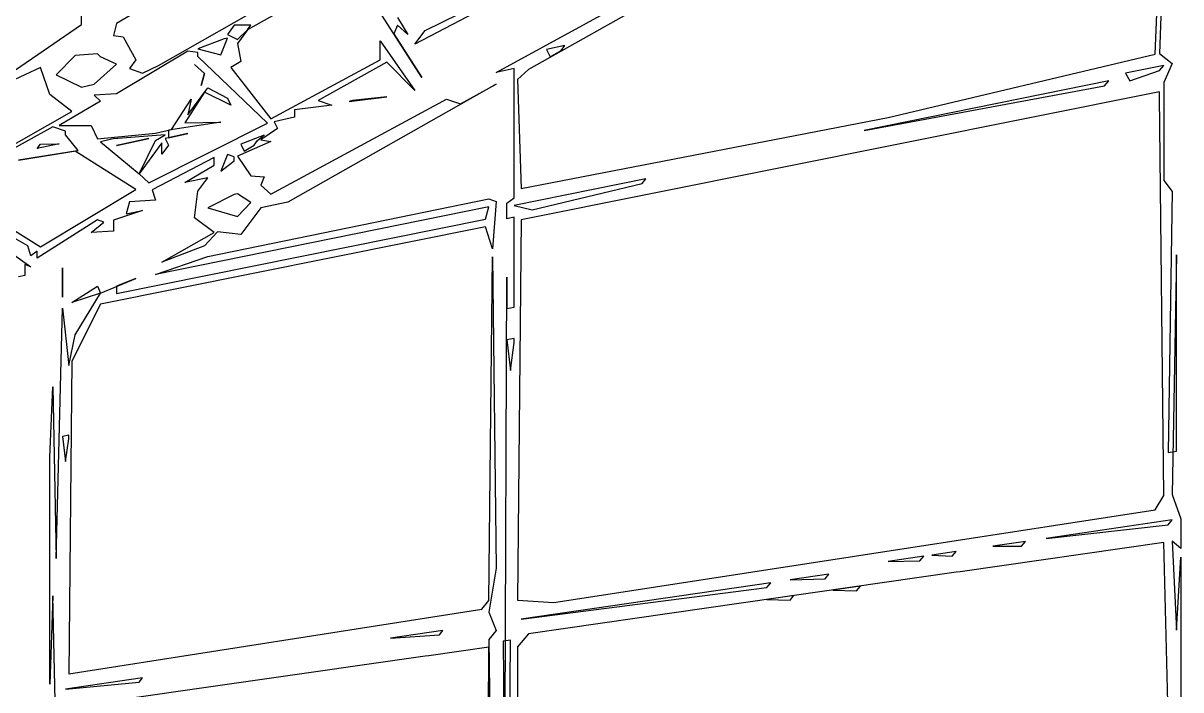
# Model space of a CAD drawing. Extents: x -13044 to 47959, y -15328 to 42462.
# Drawn here: x -1619 to 15001, y 6067 to 15629 of the extents above; entities that cross this region are included whole.
import ezdxf

# ---------------------------------------------------------------- set-up
doc = ezdxf.new("R2010")
doc.units = 0

msp = doc.modelspace()

# ---------------------------------------------------------------- linework, layer by layer
for p, q in [((325.6043, 15021.9835), (8727.3217, 19816.3851)), ((325.6043, 15021.9835, 2765.625), (8727.3217, 19816.3851, 3020.8333)), ((5170.9502, 14920.2559), (9279.0433, 17167.308)), ((5170.9502, 14920.2559, 2651.0417), (9279.0433, 17167.308, 2770.8333)), ((14755.2479, 16919.0372), (14694.0787, 15195.3725)), ((14755.2479, 16919.0372, 2640.625), (14694.0787, 15195.3725, 2494.7917)), ((1410.6818, 16623.5858), (-277.3962, 15623.9763)), ((1410.6818, 16623.5858, 2895.8333), (-277.3962, 15623.9763, 2838.5417)), ((14632.9752, 15182.8346), (14694.0787, 16783.4095)), ((14632.9752, 15182.8346, 2494.7917), (14694.0787, 16783.4095, 2630.2083)), ((4104.076, 14850.3341), (3058.82, 16481.597)), ((4104.076, 14850.3341, 2666.6667), (3058.82, 16481.597, 2843.75)), ((8181.1908, 16392.5626), (5634.9667, 14966.7283)), ((8181.1908, 16392.5626, 2723.9583), (5634.9667, 14966.7283, 2645.8333)), ((-781.9417, 15608.1063), (-781.9417, 16083.0279)), ((-781.9417, 15608.1063, 2848.9583), (-781.9417, 16083.0279, 2895.8333)), ((5325.1647, 16019.2965), (4003.6068, 15325.9849)), ((5325.1647, 16019.2965, 2750), (4003.6068, 15325.9849, 2713.5417)), ((4154.384, 15526.5816), (5222.3043, 16051.4771)), ((4154.384, 15526.5816, 2729.1667), (5222.3043, 16051.4771, 2755.2083)), ((2276.5417, 15912.0599), (1601.814, 15535.6789)), ((2276.5417, 15912.0599, 2807.2917), (1601.814, 15535.6789, 2786.4583)), ((-277.3962, 15623.9763), (-323.4779, 15453.8421)), ((-277.3962, 15623.9763, 2838.5417), (-323.4779, 15453.8421, 2822.9167)), ((3753.288, 15710.6093), (3903.3332, 15469.0022)), ((3753.288, 15710.6093, 2755.2083), (3903.3332, 15469.0022, 2729.1667)), ((-1730.9915, 14960.6425), (-781.9417, 15608.1063)), ((-1730.9915, 14960.6425, 2807.2917), (-781.9417, 15608.1063, 2848.9583)), ((1410.6818, 15598.6059), (1315.3876, 15468.2944)), ((1410.6818, 15598.6059, 2796.875), (1315.3876, 15468.2944, 2786.4583)), ((1315.3876, 15468.2944), (1458.3968, 15393.9948)), ((1315.3876, 15468.2944, 2786.4583), (1458.3968, 15393.9948, 2776.0417)), ((1649.7108, 15601.0217), (1410.6818, 15598.6059)), ((1649.7108, 15601.0217, 2791.6667), (1410.6818, 15598.6059, 2796.875)), ((1601.814, 15535.6789), (1458.3968, 15340.0228)), ((1458.3968, 15393.9948), (1601.814, 15535.6789)), ((1601.814, 15535.6789, 2786.4583), (1458.3968, 15340.0228, 2770.8333)), ((1458.3968, 15393.9948, 2776.0417), (1601.814, 15535.6789, 2786.4583)), ((1601.814, 15535.6789), (1649.7108, 15601.0217)), ((1601.814, 15535.6789, 2786.4583), (1649.7108, 15601.0217, 2791.6667)), ((3753.288, 15600.2011), (3703.37, 15478.3172)), ((3753.288, 15600.2011, 2744.7917), (3703.37, 15478.3172, 2734.375)), ((3703.37, 15478.3172), (4104.076, 14850.3341)), ((3703.37, 15478.3172, 2734.375), (4104.076, 14850.3341, 2666.6667)), ((3903.3332, 15469.0022), (3753.288, 15600.2011)), ((3903.3332, 15469.0022, 2729.1667), (3753.288, 15600.2011, 2744.7917)), ((4003.6068, 15325.9849), (4154.384, 15526.5816)), ((4003.6068, 15325.9849, 2713.5417), (4154.384, 15526.5816, 2729.1667)), ((-323.4779, 15453.8421), (-185.1036, 15433.8265)), ((-323.4779, 15453.8421, 2822.9167), (-185.1036, 15433.8265, 2817.7083)), ((-185.1036, 15433.8265), (0, 15105.6479)), ((-185.1036, 15433.8265, 2817.7083), (0, 15105.6479, 2781.25)), ((1267.8082, 15403.2313), (888.7911, 15260.6012)), ((1267.8082, 15403.2313, 2781.25), (888.7911, 15260.6012, 2776.0417)), ((1220.274, 15176.6976), (1315.3876, 15414.3992)), ((1220.274, 15176.6976, 2760.4167), (1315.3876, 15414.3992, 2781.25)), ((1315.3876, 15414.3992), (1267.8082, 15403.2313)), ((1315.3876, 15414.3992, 2781.25), (1267.8082, 15403.2313, 2781.25)), ((1458.3968, 15340.0228), (1506.1571, 15081.1941)), ((1458.3968, 15340.0228, 2770.8333), (1506.1571, 15081.1941, 2744.7917)), ((3504.182, 15102.1038), (3504.182, 15377.4555)), ((3504.182, 15377.4555), (4003.6068, 14661.923)), ((3504.182, 15102.1038, 2703.125), (3504.182, 15377.4555, 2729.1667)), ((3504.182, 15377.4555, 2729.1667), (4003.6068, 14661.923, 2651.0417)), ((6155.41, 15307.5982), (5894.5432, 15249.4482)), ((6155.41, 15307.5982, 2666.6667), (5894.5432, 15249.4482, 2666.6667)), ((6103.133, 15239.4793), (6155.41, 15307.5982)), ((6103.133, 15239.4793, 2661.4583), (6155.41, 15307.5982, 2666.6667)), ((-873.124, 15164.3064), (-1145.6587, 14889.3096)), ((-873.124, 15164.3064, 2807.2917), (-1145.6587, 14889.3096, 2786.4583)), ((-553.2432, 15187.3566), (-873.124, 15164.3064)), ((-553.2432, 15187.3566, 2802.0833), (-873.124, 15164.3064, 2807.2917)), ((-507.3757, 15145.3048), (-553.2432, 15187.3566)), ((-507.3757, 15145.3048, 2796.875), (-553.2432, 15187.3566, 2802.0833)), ((-277.3962, 15040.5367), (-507.3757, 15145.3048)), ((-277.3962, 15040.5367, 2781.25), (-507.3757, 15145.3048, 2796.875)), ((747.3969, 15227.4887), (-277.3962, 14616.217)), ((747.3969, 15227.4887, 2776.0417), (-277.3962, 14616.217, 2739.5833)), ((888.7911, 15206.9351), (747.3969, 15227.4887)), ((888.7911, 15206.9351, 2770.8333), (747.3969, 15227.4887, 2776.0417)), ((888.7911, 15260.6012), (1220.274, 15176.6976)), ((888.7911, 15260.6012, 2776.0417), (1220.274, 15176.6976, 2760.4167)), ((888.7911, 15153.269), (888.7911, 15206.9351)), ((888.7911, 15153.269, 2765.625), (888.7911, 15206.9351, 2770.8333)), ((1889.8797, 14194.1555), (888.7911, 15153.269)), ((1889.8797, 14194.1555, 2651.0417), (888.7911, 15153.269, 2765.625)), ((5894.5432, 15249.4482), (5946.6131, 15148.2917)), ((5894.5432, 15249.4482, 2666.6667), (5946.6131, 15148.2917, 2656.25)), ((5946.6131, 15148.2917), (6103.133, 15239.4793)), ((5946.6131, 15148.2917, 2656.25), (6103.133, 15239.4793, 2661.4583)), ((10797.298, 14277.8103), (14632.9752, 15182.8346)), ((10797.298, 14277.8103, 2484.375), (14632.9752, 15182.8346, 2494.7917)), ((14694.0787, 15195.3725), (14877.7839, 15049.5365)), ((14694.0787, 15195.3725, 2494.7917), (14877.7839, 15049.5365, 2479.1667)), ((-1371.6179, 14993.5079), (-1820.4222, 14782.7765)), ((-1371.6179, 14993.5079, 2802.0833), (-1820.4222, 14782.7765, 2791.6667)), ((-1236.1677, 14605.3906), (-1371.6179, 14993.5079)), ((-1236.1677, 14605.3906, 2760.4167), (-1371.6179, 14993.5079, 2802.0833)), ((-599.068, 14753.564), (-277.3962, 15040.5367)), ((-599.068, 14753.564, 2760.4167), (-277.3962, 15040.5367, 2781.25)), ((0, 15105.6479), (-92.6383, 14977.6253)), ((0, 15105.6479, 2781.25), (-92.6383, 14977.6253, 2770.8333)), ((-92.6383, 14977.6253), (92.8119, 14914.478)), ((-92.6383, 14977.6253, 2770.8333), (92.8119, 14914.478, 2760.4167)), ((92.8119, 14914.478), (325.6043, 15021.9835)), ((92.8119, 14914.478, 2760.4167), (325.6043, 15021.9835, 2765.625)), ((841.6152, 15034.9902), (983.2767, 14906.7106)), ((888.7911, 14992.2707), (841.6152, 15034.9902)), ((841.6152, 15034.9902, 2755.2083), (983.2767, 14906.7106, 2739.5833)), ((888.7911, 14992.2707, 2750), (841.6152, 15034.9902, 2755.2083)), ((983.2767, 14906.7106), (888.7911, 14992.2707)), ((983.2767, 14906.7106, 2739.5833), (888.7911, 14992.2707, 2750)), ((1506.1571, 15081.1941), (1363.0121, 14994.212)), ((1506.1571, 15081.1941, 2744.7917), (1363.0121, 14994.212, 2739.5833)), ((1363.0121, 14994.212), (1938.051, 14259.0453)), ((1363.0121, 14994.212, 2739.5833), (1938.051, 14259.0453, 2656.25)), ((1938.051, 14259.0453), (3504.182, 15102.1038)), ((1938.051, 14259.0453, 2656.25), (3504.182, 15102.1038, 2703.125)), ((3603.6794, 15069.533), (2617.3088, 14518.9179)), ((3603.6794, 15069.533, 2697.9167), (2617.3088, 14518.9179, 2666.6667)), ((4003.6068, 14661.923), (3603.6794, 15069.533)), ((4003.6068, 14661.923, 2651.0417), (3603.6794, 15069.533, 2697.9167)), ((5428.2281, 14977.1915), (5170.9502, 14920.2559)), ((5428.2281, 14977.1915, 2651.0417), (5170.9502, 14920.2559, 2651.0417)), ((5428.2281, 13125.7797), (5428.2281, 14977.1915)), ((5428.2281, 13125.7797, 2479.1667), (5428.2281, 14977.1915, 2651.0417)), ((5634.9667, 14966.7283), (5479.8362, 14820.219)), ((5634.9667, 14966.7283, 2645.8333), (5479.8362, 14820.219, 2635.4167)), ((14755.2479, 15024.5904), (14207.0816, 14912.9938)), ((14755.2479, 15024.5904, 2479.1667), (14207.0816, 14912.9938, 2479.1667)), ((14694.0787, 14951.0592), (14755.2479, 15024.5904)), ((14694.0787, 14951.0592, 2473.9583), (14755.2479, 15024.5904, 2479.1667)), ((14877.7839, 15049.5365), (14755.2479, 14780.1457)), ((14877.7839, 15049.5365, 2479.1667), (14755.2479, 14780.1457, 2458.3333)), ((-1145.6587, 14889.3096), (-781.9417, 14711.0322)), ((-1145.6587, 14889.3096, 2786.4583), (-781.9417, 14711.0322, 2760.4167)), ((983.2767, 14906.7106), (936.0116, 14734.745)), ((936.0116, 14734.745), (983.2767, 14906.7106)), ((983.2767, 14906.7106, 2739.5833), (936.0116, 14734.745, 2723.9583)), ((936.0116, 14734.745, 2723.9583), (983.2767, 14906.7106, 2739.5833)), ((5479.8362, 14820.219), (5531.4953, 13259.1206)), ((5479.8362, 14820.219, 2635.4167), (5531.4953, 13259.1206, 2489.5833)), ((13965.1434, 14803.0526), (10456.2422, 14090.5884)), ((13965.1434, 14803.0526, 2473.9583), (10456.2422, 14090.5884, 2473.9583)), ((13904.8203, 14730.1498), (13965.1434, 14803.0526)), ((13904.8203, 14730.1498, 2468.75), (13965.1434, 14803.0526, 2473.9583)), ((14207.0816, 14912.9938), (14267.7281, 14803.6415)), ((14207.0816, 14912.9938, 2479.1667), (14267.7281, 14803.6415, 2468.75)), ((14267.7281, 14803.6415), (14694.0787, 14951.0592)), ((14267.7281, 14803.6415, 2468.75), (14694.0787, 14951.0592, 2473.9583)), ((-781.9417, 14711.0322), (-599.068, 14753.564)), ((-781.9417, 14711.0322, 2760.4167), (-599.068, 14753.564, 2760.4167)), ((983.2767, 14638.1264), (700.3543, 14198.7383)), ((983.2767, 14638.1264, 2713.5417), (700.3543, 14198.7383, 2677.0833)), ((747.3969, 14316.4555), (1030.5865, 14702.6431)), ((747.3969, 14316.4555, 2687.5), (1030.5865, 14702.6431, 2718.75)), ((1363.0121, 14455.0048), (983.2767, 14638.1264)), ((1363.0121, 14455.0048, 2687.5), (983.2767, 14638.1264, 2713.5417)), ((1030.5865, 14702.6431), (1315.3876, 14552.0768)), ((1030.5865, 14702.6431, 2718.75), (1315.3876, 14552.0768, 2697.9167)), ((5170.9502, 14752.3601), (2179.5988, 13062.3688)), ((5170.9502, 14752.3601, 2635.4167), (2179.5988, 13062.3688, 2536.4583)), ((4660.1764, 14473.0757), (5170.9502, 14752.3601)), ((4660.1764, 14473.0757, 2619.7917), (5170.9502, 14752.3601, 2635.4167)), ((14694.0787, 14645.6674), (5531.4953, 12809.85)), ((14694.0787, 14645.6674, 2447.9167), (5531.4953, 12809.85, 2447.9167)), ((10456.2422, 14090.5884), (13904.8203, 14730.1498)), ((10456.2422, 14090.5884, 2473.9583), (13904.8203, 14730.1498, 2468.75)), ((14694.0787, 14584.5891), (14694.0787, 14645.6674)), ((14694.0787, 14584.5891, 2442.7083), (14694.0787, 14645.6674, 2447.9167)), ((14755.2479, 14780.1457), (14755.2479, 13374.5884)), ((14755.2479, 14780.1457, 2458.3333), (14755.2479, 13374.5884, 2338.5417)), ((-918.6518, 14363.0628), (-1236.1677, 14605.3906)), ((-918.6518, 14363.0628, 2729.1667), (-1236.1677, 14605.3906, 2760.4167)), ((-507.3757, 14510.3069), (-1100.3413, 14163.5974)), ((-507.3757, 14510.3069, 2734.375), (-1100.3413, 14163.5974, 2713.5417)), ((-277.3962, 14616.217), (-599.068, 14594.9623)), ((-277.3962, 14616.217, 2739.5833), (-599.068, 14594.9623, 2744.7917)), ((-599.068, 14594.9623), (-507.3757, 14510.3069)), ((-599.068, 14594.9623, 2744.7917), (-507.3757, 14510.3069, 2734.375)), ((512.6268, 14103.2262), (794.4838, 14541.5147)), ((512.6268, 14103.2262, 2671.875), (794.4838, 14541.5147, 2708.3333)), ((794.4838, 14541.5147), (747.3969, 14316.4555)), ((794.4838, 14541.5147, 2708.3333), (747.3969, 14316.4555, 2687.5)), ((1315.3876, 14552.0768), (1363.0121, 14455.0048)), ((1315.3876, 14552.0768, 2697.9167), (1363.0121, 14455.0048, 2687.5)), ((1938.051, 13174.4559), (4457.2658, 14539.9894)), ((1938.051, 13174.4559, 2552.0833), (4457.2658, 14539.9894, 2630.2083)), ((2617.3088, 14518.9179), (2813.0638, 14453.1553)), ((2617.3088, 14518.9179, 2666.6667), (2813.0638, 14453.1553, 2656.25)), ((3058.82, 14507.673), (3603.6794, 14573.4191)), ((3058.82, 14507.673, 2656.25), (3603.6794, 14573.4191, 2651.0417)), ((3108.1136, 14518.6081), (3058.82, 14507.673)), ((3108.1136, 14518.6081, 2656.25), (3058.82, 14507.673, 2656.25)), ((3603.6794, 14573.4191), (3108.1136, 14518.6081)), ((3603.6794, 14573.4191, 2651.0417), (3108.1136, 14518.6081, 2656.25)), ((4457.2658, 14539.9894), (4660.1764, 14473.0757)), ((4457.2658, 14539.9894, 2630.2083), (4660.1764, 14473.0757, 2619.7917)), ((14755.2479, 8852.3606), (14694.0787, 14584.5891)), ((14755.2479, 8852.3606, 1953.125), (14694.0787, 14584.5891, 2442.7083)), ((-3359.2773, 12981.1325), (-918.6518, 14363.0628)), ((-3359.2773, 12981.1325, 2645.8333), (-918.6518, 14363.0628, 2729.1667)), ((2813.0638, 14453.1553), (2276.5417, 14388.5461)), ((2813.0638, 14453.1553, 2656.25), (2276.5417, 14388.5461, 2661.4583)), ((2276.5417, 14388.5461), (2276.5417, 14279.7237)), ((2276.5417, 14388.5461, 2661.4583), (2276.5417, 14279.7237, 2651.0417)), ((-1190.9341, 14142.9655), (-1998.7914, 13698.4032)), ((-1190.9341, 14142.9655, 2713.5417), (-1998.7914, 13698.4032, 2687.5)), ((-1009.5807, 14078.9737), (-1190.9341, 14142.9655)), ((-1009.5807, 14078.9737, 2703.125), (-1190.9341, 14142.9655, 2713.5417)), ((-1100.3413, 14163.5974), (-644.8502, 14161.6468)), ((-1100.3413, 14163.5974, 2713.5417), (-644.8502, 14161.6468, 2703.125)), ((-644.8502, 14161.6468), (-553.2432, 13970.8439)), ((-644.8502, 14161.6468, 2703.125), (-553.2432, 13970.8439, 2682.2917)), ((185.7979, 13337.4445), (1889.8797, 14194.1555)), ((185.7979, 13337.4445, 2604.1667), (1889.8797, 14194.1555, 2651.0417)), ((1220.274, 14207.5041), (465.8052, 14092.764)), ((1220.274, 14207.5041, 2666.6667), (465.8052, 14092.764, 2671.875)), ((700.3543, 14198.7383), (1220.274, 14207.5041)), ((700.3543, 14198.7383, 2677.0833), (1220.274, 14207.5041, 2666.6667)), ((2276.5417, 14279.7237), (1986.2683, 14215.4863)), ((2276.5417, 14279.7237, 2651.0417), (1986.2683, 14215.4863, 2651.0417)), ((1986.2683, 14215.4863), (2034.5317, 14117.6044)), ((1986.2683, 14215.4863, 2651.0417), (2034.5317, 14117.6044, 2640.625)), ((5531.4953, 13259.1206), (10797.298, 14277.8103)), ((5531.4953, 13259.1206, 2489.5833), (10797.298, 14277.8103, 2484.375)), ((-1009.5807, 14026.3269), (-1009.5807, 14078.9737)), ((-1009.5807, 14026.3269, 2697.9167), (-1009.5807, 14078.9737, 2703.125)), ((-827.554, 13803.7661), (-1009.5807, 14026.3269)), ((-827.554, 13803.7661, 2671.875), (-1009.5807, 14026.3269, 2697.9167)), ((-553.2432, 13970.8439), (278.9584, 14051.0135)), ((-553.2432, 13970.8439, 2682.2917), (278.9584, 14051.0135, 2671.875)), ((-323.4779, 13969.4159), (-369.5167, 13959.1039)), ((-323.4779, 13969.4159, 2677.0833), (-369.5167, 13959.1039, 2677.0833)), ((419.0276, 14028.8978), (-323.4779, 13969.4159)), ((419.0276, 14028.8978, 2666.6667), (-323.4779, 13969.4159, 2677.0833)), ((-277.3962, 13873.6575), (185.7979, 13976.9084)), ((-277.3962, 13873.6575, 2666.6667), (185.7979, 13976.9084, 2666.6667)), ((185.7979, 13976.9084), (-231.2714, 13883.9392)), ((185.7979, 13976.9084, 2666.6667), (-231.2714, 13883.9392, 2666.6667)), ((278.9584, 14051.0135), (512.6268, 14103.2262)), ((278.9584, 14051.0135, 2671.875), (512.6268, 14103.2262, 2671.875)), ((278.9584, 13944.3362), (419.0276, 14028.8978)), ((278.9584, 13944.3362, 2661.4583), (419.0276, 14028.8978, 2666.6667)), ((747.3969, 14048.5046), (419.0276, 13975.4839)), ((747.3969, 14048.5046, 2661.4583), (419.0276, 13975.4839, 2661.4583)), ((419.0276, 13975.4839), (465.8052, 13879.008)), ((419.0276, 13975.4839, 2661.4583), (465.8052, 13879.008, 2651.0417)), ((465.8052, 14092.764), (465.8052, 13985.886)), ((465.8052, 14092.764, 2671.875), (465.8052, 13985.886, 2661.4583)), ((465.8052, 13985.886), (747.3969, 14048.5046)), ((465.8052, 13985.886, 2661.4583), (747.3969, 14048.5046, 2661.4583)), ((1841.7543, 14020.9721), (1506.1571, 13893.2474)), ((1841.7543, 14020.9721, 2635.4167), (1506.1571, 13893.2474, 2630.2083)), ((1745.6411, 13945.7309), (1841.7543, 14020.9721)), ((1745.6411, 13945.7309, 2630.2083), (1841.7543, 14020.9721, 2635.4167)), ((2034.5317, 14117.6044), (1793.6748, 13956.2576)), ((2034.5317, 14117.6044, 2640.625), (1793.6748, 13956.2576, 2630.2083)), ((-1686.2145, 13664.1841), (-827.554, 13803.7661)), ((-1686.2145, 13664.1841, 2677.0833), (-827.554, 13803.7661, 2671.875)), ((-1100.3413, 13900.6068), (-1416.6847, 13829.4111)), ((-1100.3413, 13900.6068, 2687.5), (-1416.6847, 13829.4111, 2687.5)), ((-1416.6847, 13829.4111), (-1371.6179, 13892.0062)), ((-1416.6847, 13829.4111, 2687.5), (-1371.6179, 13892.0062, 2692.7083)), ((-1371.6179, 13892.0062), (-1100.3413, 13900.6068)), ((-1371.6179, 13892.0062, 2692.7083), (-1100.3413, 13900.6068, 2687.5)), ((-369.5167, 13959.1039), (-507.3757, 13928.2256)), ((-369.5167, 13959.1039, 2677.0833), (-507.3757, 13928.2256, 2677.0833)), ((-507.3757, 13928.2256), (46.3842, 13466.9074)), ((-507.3757, 13928.2256, 2677.0833), (46.3842, 13466.9074, 2619.7917)), ((-231.2714, 13883.9392), (-277.3962, 13873.6575)), ((-231.2714, 13883.9392, 2666.6667), (-277.3962, 13873.6575, 2666.6667)), ((46.3842, 13466.9074), (278.9584, 13944.3362)), ((46.3842, 13466.9074, 2619.7917), (278.9584, 13944.3362, 2661.4583)), ((372.294, 13911.7028), (46.3842, 13466.9074)), ((372.294, 13911.7028, 2656.25), (46.3842, 13466.9074, 2619.7917)), ((372.294, 13751.5364), (372.294, 13911.7028)), ((372.294, 13751.5364, 2640.625), (372.294, 13911.7028, 2656.25)), ((465.8052, 13879.008), (372.294, 13751.5364)), ((465.8052, 13879.008, 2651.0417), (372.294, 13751.5364, 2640.625)), ((1938.051, 13933.6685), (1458.3968, 13720.8648)), ((1938.051, 13933.6685, 2625), (1458.3968, 13720.8648, 2614.5833)), ((1506.1571, 13893.2474), (1553.9628, 13795.6777)), ((1506.1571, 13893.2474, 2630.2083), (1553.9628, 13795.6777, 2619.7917)), ((1553.9628, 13795.6777), (1697.6531, 13881.1138)), ((1553.9628, 13795.6777, 2619.7917), (1697.6531, 13881.1138, 2625)), ((1697.6531, 13881.1138), (1745.6411, 13945.7309)), ((1697.6531, 13881.1138, 2625), (1745.6411, 13945.7309, 2630.2083)), ((1793.6748, 13956.2576), (1938.051, 13933.6685)), ((1793.6748, 13956.2576, 2630.2083), (1938.051, 13933.6685, 2625)), ((-873.124, 13793.5836), (-1686.2145, 13664.1841)), ((-873.124, 13793.5836, 2671.875), (-1686.2145, 13664.1841, 2677.0833)), ((0, 13244.0364), (-873.124, 13793.5836)), ((0, 13244.0364, 2598.9583), (-873.124, 13793.5836, 2671.875)), ((1125.3404, 13702.2044), (232.3563, 13240.8956)), ((1125.3404, 13702.2044, 2619.7917), (232.3563, 13240.8956, 2593.75)), ((1125.3404, 13594.6182), (1125.3404, 13702.2044)), ((1125.3404, 13594.6182, 2609.375), (1125.3404, 13702.2044, 2619.7917)), ((1315.3876, 13743.6496), (1220.274, 13507.531)), ((1315.3876, 13743.6496, 2619.7917), (1220.274, 13507.531, 2598.9583)), ((1220.274, 13507.531), (1410.6818, 13656.5385)), ((1220.274, 13507.531, 2598.9583), (1410.6818, 13656.5385, 2609.375)), ((1410.6818, 13710.4848), (1315.3876, 13743.6496)), ((1410.6818, 13710.4848, 2614.5833), (1315.3876, 13743.6496, 2619.7917)), ((1410.6818, 13656.5385), (1410.6818, 13710.4848)), ((1410.6818, 13656.5385, 2609.375), (1410.6818, 13710.4848, 2614.5833)), ((1458.3968, 13720.8648), (1649.7108, 13438.0356)), ((1458.3968, 13720.8648, 2614.5833), (1649.7108, 13438.0356, 2583.3333)), ((46.3842, 13466.9074), (185.7979, 13337.4445)), ((46.3842, 13466.9074, 2619.7917), (185.7979, 13337.4445, 2604.1667)), ((700.3543, 13341.6995), (1125.3404, 13594.6182)), ((700.3543, 13341.6995, 2593.75), (1125.3404, 13594.6182, 2609.375)), ((1030.5865, 13412.8294), (700.3543, 13341.6995)), ((1030.5865, 13412.8294, 2593.75), (700.3543, 13341.6995, 2593.75)), ((888.7911, 13221.2893), (1030.5865, 13412.8294)), ((888.7911, 13221.2893, 2578.125), (1030.5865, 13412.8294, 2593.75)), ((1649.7108, 13438.0356), (1841.7543, 13425.0167)), ((1649.7108, 13438.0356, 2583.3333), (1841.7543, 13425.0167, 2578.125)), ((1841.7543, 13425.0167), (1793.6748, 13306.4342)), ((1841.7543, 13425.0167, 2578.125), (1793.6748, 13306.4342, 2567.7083)), ((1793.6748, 13306.4342), (1938.051, 13174.4559)), ((1793.6748, 13306.4342, 2567.7083), (1938.051, 13174.4559, 2552.0833)), ((7318.7995, 13396.4285), (5428.2281, 13013.5729)), ((7318.7995, 13396.4285, 2468.75), (5428.2281, 13013.5729, 2468.75)), ((5686.7792, 12953.4471), (7265.3603, 13328.5169)), ((5686.7792, 12953.4471, 2458.3333), (7265.3603, 13328.5169, 2463.5417)), ((7265.3603, 13328.5169), (7318.7995, 13396.4285)), ((7265.3603, 13328.5169, 2463.5417), (7318.7995, 13396.4285, 2468.75)), ((14755.2479, 13374.5884), (14877.7839, 13214.2272)), ((14755.2479, 13374.5884, 2338.5417), (14877.7839, 13214.2272, 2322.9167)), ((-1371.6179, 12423.3373), (0, 13244.0364)), ((-1371.6179, 12423.3373, 2546.875), (0, 13244.0364, 2598.9583)), ((232.3563, 13240.8956), (278.9584, 13090.9174)), ((232.3563, 13240.8956, 2593.75), (278.9584, 13090.9174, 2578.125)), ((841.6152, 12835.7184), (888.7911, 13221.2893)), ((841.6152, 12835.7184, 2541.6667), (888.7911, 13221.2893, 2578.125)), ((1410.6818, 13171.0217), (1030.5865, 12982.8915)), ((1410.6818, 13171.0217, 2562.5), (1030.5865, 12982.8915, 2552.0833)), ((1458.3968, 13181.1455), (1410.6818, 13171.0217)), ((1458.3968, 13181.1455, 2562.5), (1410.6818, 13171.0217, 2562.5)), ((1649.7108, 13059.5131), (1458.3968, 13181.1455)), ((1649.7108, 13059.5131, 2546.875), (1458.3968, 13181.1455, 2562.5)), ((14877.7839, 13214.2272), (14816.4829, 9472.9469)), ((14877.7839, 13214.2272, 2322.9167), (14816.4829, 9472.9469, 2005.2083)), ((-2485.9497, 13122.0767), (-1371.6179, 12423.3373)), ((-2485.9497, 13122.0767, 2640.625), (-1371.6179, 12423.3373, 2546.875)), ((-92.6383, 13064.6154), (-138.8926, 12895.3592)), ((-92.6383, 13064.6154, 2583.3333), (-138.8926, 12895.3592, 2567.7083)), ((278.9584, 13090.9174), (-92.6383, 13064.6154)), ((278.9584, 13090.9174, 2578.125), (-92.6383, 13064.6154, 2583.3333)), ((5068.3934, 12996.6137), (278.9584, 12024.1438)), ((5068.3934, 12996.6137, 2473.9583), (278.9584, 12024.1438, 2473.9583)), ((1030.5865, 12284.2424), (5068.3934, 13108.4341)), ((1030.5865, 12284.2424, 2484.375), (5068.3934, 13108.4341, 2484.375)), ((1030.5865, 12982.8915), (1458.3968, 12857.3139)), ((1030.5865, 12982.8915, 2552.0833), (1458.3968, 12857.3139, 2531.25)), ((1458.3968, 12857.3139), (1649.7108, 13059.5131)), ((1458.3968, 12857.3139, 2531.25), (1649.7108, 13059.5131, 2546.875)), ((1793.6748, 12981.5225), (1506.1571, 12597.3056)), ((1793.6748, 12981.5225, 2536.4583), (1506.1571, 12597.3056, 2505.2083)), ((2179.5988, 13062.3688), (1793.6748, 12981.5225)), ((2179.5988, 13062.3688, 2536.4583), (1793.6748, 12981.5225, 2536.4583)), ((5017.1906, 12818.5692), (5068.3934, 12996.6137)), ((5017.1906, 12818.5692, 2458.3333), (5068.3934, 12996.6137, 2473.9583)), ((5068.3934, 13108.4341), (5170.9502, 13073.4026)), ((5068.3934, 13108.4341, 2484.375), (5170.9502, 13073.4026, 2479.1667)), ((5170.9502, 13073.4026), (5119.6465, 12391.7056)), ((5170.9502, 13073.4026, 2479.1667), (5119.6465, 12391.7056, 2416.6667)), ((5325.1647, 13048.7498), (5428.2281, 13125.7797)), ((5325.1647, 13048.7498, 2473.9583), (5428.2281, 13125.7797, 2479.1667)), ((5325.1647, 12824.5576), (5325.1647, 13048.7498)), ((5325.1647, 12824.5576, 2453.125), (5325.1647, 13048.7498, 2473.9583)), ((5428.2281, 13013.5729), (5686.7792, 12953.4471)), ((5428.2281, 13013.5729, 2468.75), (5686.7792, 12953.4471, 2458.3333)), ((-553.2432, 12807.223), (-1416.6847, 12256.5632)), ((-553.2432, 12807.223, 2567.7083), (-1416.6847, 12256.5632, 2531.25)), ((-461.4655, 12773.8038), (-553.2432, 12807.223)), ((-461.4655, 12773.8038, 2562.5), (-553.2432, 12807.223, 2567.7083)), ((92.8119, 12944.6449), (-323.4779, 12803.081)), ((92.8119, 12944.6449, 2567.7083), (-323.4779, 12803.081, 2562.5)), ((-323.4779, 12803.081), (-323.4779, 12644.0353)), ((-323.4779, 12803.081, 2562.5), (-323.4779, 12644.0353, 2546.875)), ((-277.3962, 11752.059), (5017.1906, 12818.5692)), ((-277.3962, 11752.059, 2458.3333), (5017.1906, 12818.5692, 2458.3333)), ((-138.8926, 12895.3592), (92.8119, 12944.6449)), ((-138.8926, 12895.3592, 2567.7083), (92.8119, 12944.6449, 2567.7083)), ((1125.3404, 12626.3422), (841.6152, 12835.7184)), ((1125.3404, 12626.3422, 2515.625), (841.6152, 12835.7184, 2541.6667)), ((5428.2281, 12845.2627), (5325.1647, 12824.5576)), ((5428.2281, 12845.2627, 2453.125), (5325.1647, 12824.5576, 2453.125)), ((5428.2281, 11554.8848), (5428.2281, 12845.2627)), ((5428.2281, 11554.8848, 2333.3333), (5428.2281, 12845.2627, 2453.125)), ((5531.4953, 12809.85), (5479.8362, 7354.7832)), ((5531.4953, 12809.85, 2447.9167), (5479.8362, 7354.7832, 1942.7083)), ((-1551.6358, 12437.7882), (-2087.7309, 12741.1632)), ((-1551.6358, 12437.7882, 2552.0833), (-2087.7309, 12741.1632, 2593.75)), ((-644.8502, 12629.2093), (-461.4655, 12773.8038)), ((-644.8502, 12629.2093, 2552.0833), (-461.4655, 12773.8038, 2562.5)), ((-323.4779, 12644.0353), (-644.8502, 12629.2093)), ((-323.4779, 12644.0353, 2546.875), (-644.8502, 12629.2093, 2552.0833)), ((5017.1906, 12706.8038), (-507.3757, 11599.9003)), ((5017.1906, 12706.8038, 2447.9167), (-507.3757, 11599.9003, 2447.9167)), ((1172.7847, 12636.1793), (983.2767, 12435.7361)), ((1172.7847, 12636.1793, 2515.625), (983.2767, 12435.7361, 2500)), ((1506.1571, 12597.3056), (1172.7847, 12636.1793)), ((1506.1571, 12597.3056, 2505.2083), (1172.7847, 12636.1793, 2515.625)), ((5119.6465, 12391.7056), (5017.1906, 12706.8038)), ((5119.6465, 12391.7056, 2416.6667), (5017.1906, 12706.8038, 2447.9167)), ((-2132.1395, 12575.4654), (-1506.6936, 12132.9959)), ((-2132.1395, 12575.4654, 2578.125), (-1506.6936, 12132.9959, 2520.8333)), ((372.294, 12203.2615), (1125.3404, 12626.3422)), ((372.294, 12203.2615, 2489.5833), (1125.3404, 12626.3422, 2515.625)), ((-1506.6936, 12290.1357), (-1551.6358, 12437.7882)), ((-1506.6936, 12290.1357, 2536.4583), (-1551.6358, 12437.7882, 2552.0833)), ((-1416.6847, 12361.4197), (-1506.6936, 12290.1357)), ((-1416.6847, 12361.4197, 2541.6667), (-1506.6936, 12290.1357, 2536.4583)), ((-1416.6847, 12256.5632), (-1416.6847, 12361.4197)), ((-1416.6847, 12256.5632, 2531.25), (-1416.6847, 12361.4197, 2541.6667)), ((983.2767, 12435.7361), (372.294, 12203.2615)), ((983.2767, 12435.7361, 2500), (372.294, 12203.2615, 2489.5833)), ((14939.1509, 12307.583), (14877.7839, 8870.6618)), ((14939.1509, 12307.583, 2244.7917), (14877.7839, 8870.6618, 1953.125)), ((14939.1509, 9491.9264), (14939.1509, 12307.583)), ((14939.1509, 9491.9264, 2005.2083), (14939.1509, 12307.583, 2244.7917)), ((-1506.6936, 12132.9959), (-1596.5367, 12166.6512)), ((-1596.5367, 12166.6512), (-1596.5367, 12009.6561)), ((-1506.6936, 12132.9959, 2520.8333), (-1596.5367, 12166.6512, 2526.0417)), ((-1596.5367, 12166.6512, 2526.0417), (-1596.5367, 12009.6561, 2510.4167)), ((278.9584, 12024.1438), (1030.5865, 12284.2424)), ((278.9584, 12024.1438, 2473.9583), (1030.5865, 12284.2424, 2484.375)), ((5068.3934, 7349.6848), (5119.6465, 12279.8302)), ((5068.3934, 7349.6848, 1947.9167), (5119.6465, 12279.8302, 2406.25)), ((5119.6465, 12279.8302), (5170.9502, 7812.6689)), ((5119.6465, 12279.8302, 2406.25), (5170.9502, 7812.6689, 1989.5833)), ((-1596.5367, 12009.6561), (-1686.2145, 11991.1105)), ((-1596.5367, 12009.6561, 2510.4167), (-1686.2145, 11991.1105, 2510.4167)), ((-1054.982, 12121.6514), (-1054.982, 11700.6716)), ((-1054.982, 12069.0289), (-1054.982, 12121.6514)), ((-1054.982, 12121.6514, 2510.4167), (-1054.982, 11700.6716, 2468.75)), ((-1054.982, 12069.0289, 2505.2083), (-1054.982, 12121.6514, 2510.4167)), ((-1054.982, 11700.6716), (-1054.982, 12069.0289)), ((-1054.982, 11700.6716, 2468.75), (-1054.982, 12069.0289, 2505.2083)), ((-507.3757, 11758.6498), (0, 11967.5027)), ((-507.3757, 11758.6498, 2463.5417), (0, 11967.5027, 2473.9583)), ((0, 11967.5027), (-277.3962, 11858.1389)), ((0, 11967.5027, 2473.9583), (-277.3962, 11858.1389, 2468.75)), ((5273.7092, -70.4773), (5325.1647, 11983.8368)), ((5273.7092, -70.4773, 1255.2083), (5325.1647, 11983.8368, 2375)), ((5325.1647, 11983.8368), (5325.1647, 11535.4524)), ((5325.1647, 11983.8368, 2375), (5325.1647, 11535.4524, 2333.3333)), ((-918.6518, 11622.8883), (-553.2432, 11855.1696)), ((-918.6518, 11622.8883, 2458.3333), (-553.2432, 11855.1696, 2473.9583)), ((-553.2432, 11855.1696), (-507.3757, 11758.6498)), ((-553.2432, 11855.1696, 2473.9583), (-507.3757, 11758.6498, 2463.5417)), ((-277.3962, 11858.1389), (-277.3962, 11752.059)), ((-277.3962, 11858.1389, 2468.75), (-277.3962, 11752.059, 2458.3333)), ((-507.3757, 11758.6498), (-918.6518, 11622.8883)), ((-507.3757, 11758.6498, 2463.5417), (-918.6518, 11622.8883, 2458.3333)), ((-873.124, 11157.5781), (-507.3757, 11758.6498)), ((-873.124, 11157.5781, 2411.4583), (-507.3757, 11758.6498, 2463.5417)), ((-1145.6587, 7949.5704), (-1054.982, 11542.8042)), ((-1145.6587, 7949.5704, 2098.9583), (-1054.982, 11542.8042, 2453.125)), ((-1054.982, 11542.8042), (-964.1373, 10718.3148)), ((-1054.982, 11542.8042, 2453.125), (-964.1373, 10718.3148, 2369.7917)), ((-507.3757, 11599.9003), (-918.6518, 10779.7576)), ((-507.3757, 11599.9003, 2447.9167), (-918.6518, 10779.7576, 2375)), ((5325.1647, 11535.4524), (5428.2281, 11554.8848)), ((5325.1647, 11535.4524, 2333.3333), (5428.2281, 11554.8848, 2333.3333)), ((-964.1373, 10718.3148), (-873.124, 11157.5781)), ((-964.1373, 10718.3148, 2369.7917), (-873.124, 11157.5781, 2411.4583)), ((5428.2281, 11106.0577), (5325.1647, 11087.068)), ((5428.2281, 11106.0577, 2291.6667), (5325.1647, 11087.068, 2291.6667)), ((5325.1647, 11087.068), (5376.671, 10647.9525)), ((5325.1647, 11087.068, 2291.6667), (5376.671, 10647.9525, 2250)), ((5376.671, 10647.9525), (5428.2281, 11049.9543)), ((5376.671, 10647.9525, 2250), (5428.2281, 11049.9543, 2286.4583)), ((5428.2281, 11049.9543), (5428.2281, 11106.0577)), ((5428.2281, 11049.9543, 2286.4583), (5428.2281, 11106.0577, 2291.6667)), ((-918.6518, 10779.7576), (-964.1373, 6293.9304)), ((-918.6518, 10779.7576, 2375), (-964.1373, 6293.9304, 1932.2917)), ((-1236.1677, 9405.3971), (-1190.9341, 10411.9529)), ((-1236.1677, 9405.3971, 2244.7917), (-1190.9341, 10411.9529, 2343.75)), ((-1190.9341, 10411.9529), (-1145.6587, 7949.5704)), ((-1190.9341, 10411.9529, 2343.75), (-1145.6587, 7949.5704, 2098.9583)), ((-964.1373, 9717.5612), (-1054.982, 9701.0179)), ((-964.1373, 9717.5612, 2270.8333), (-1054.982, 9701.0179, 2270.8333)), ((-1054.982, 9701.0179), (-1009.5807, 9340.7578)), ((-1054.982, 9701.0179, 2270.8333), (-1009.5807, 9340.7578, 2234.375)), ((-1009.5807, 9340.7578), (-964.1373, 9664.8899)), ((-1009.5807, 9340.7578, 2234.375), (-964.1373, 9664.8899, 2265.625)), ((-964.1373, 9664.8899), (-964.1373, 9717.5612)), ((-964.1373, 9664.8899, 2265.625), (-964.1373, 9717.5612, 2270.8333)), ((14816.4829, 9472.9469), (14939.1509, 9491.9264)), ((14816.4829, 9472.9469, 2005.2083), (14939.1509, 9491.9264, 2005.2083)), ((-1236.1677, 6148.8355), (-1236.1677, 9405.3971)), ((-1236.1677, 6148.8355, 1921.875), (-1236.1677, 9405.3971, 2244.7917)), ((14632.9752, 8650.9621), (14755.2479, 8852.3606)), ((14632.9752, 8650.9621, 1937.5), (14755.2479, 8852.3606, 1953.125)), ((14877.7839, 8870.6618), (15000.584, 8521.5449)), ((14877.7839, 8870.6618, 1953.125), (15000.584, 8521.5449, 1921.875)), ((5998.7346, 7318.9059), (14632.9752, 8650.9621)), ((5998.7346, 7318.9059, 1932.2917), (14632.9752, 8650.9621, 1937.5)), ((14877.7839, 8503.5999), (13067.0067, 8238.9874)), ((14877.7839, 8503.5999, 1921.875), (13067.0067, 8238.9874, 1921.875)), ((14816.4829, 8433.4978), (14877.7839, 8503.5999)), ((14816.4829, 8433.4978, 1916.6667), (14877.7839, 8503.5999, 1921.875)), ((15000.584, 8521.5449), (15000.584, 8092.8446)), ((15000.584, 8521.5449, 1921.875), (15000.584, 8092.8446, 1885.4167)), ((13067.0067, 8238.9874), (14816.4829, 8433.4978)), ((13067.0067, 8238.9874, 1921.875), (14816.4829, 8433.4978, 1916.6667)), ((14755.2479, 8180.1375), (11833.3305, 7760.9959)), ((14755.2479, 8180.1375, 1895.8333), (11833.3305, 7760.9959, 1895.8333)), ((12770.7912, 8195.7008), (12300.088, 8126.916)), ((12770.7912, 8195.7008, 1921.875), (12300.088, 8126.916, 1921.875)), ((12711.7358, 8127.0569), (12770.7912, 8195.7008)), ((12711.7358, 8127.0569, 1916.6667), (12770.7912, 8195.7008, 1921.875)), ((14939.1509, 1106.1665), (14755.2479, 8180.1375)), ((14939.1509, 1106.1665, 1291.6667), (14755.2479, 8180.1375, 1895.8333)), ((15000.584, 8092.8446), (14877.7839, 8197.715)), ((14877.7839, 8197.715), (14939.1509, 6921.1095)), ((15000.584, 8092.8446, 1885.4167), (14877.7839, 8197.715, 1895.8333)), ((14877.7839, 8197.715, 1895.8333), (14939.1509, 6921.1095, 1786.4583)), ((11312.8832, 7982.6538), (10797.298, 7907.3102)), ((11312.8832, 7982.6538, 1921.875), (10797.298, 7907.3102, 1921.875)), ((11255.3571, 7915.0153), (11312.8832, 7982.6538)), ((11255.3571, 7915.0153, 1916.6667), (11312.8832, 7982.6538, 1921.875)), ((11775.2608, 8050.2219), (11428.1156, 7999.4929)), ((11775.2608, 8050.2219, 1921.875), (11428.1156, 7999.4929, 1921.875)), ((11428.1156, 7999.4929), (11717.2519, 7982.2649)), ((11428.1156, 7999.4929, 1921.875), (11717.2519, 7982.2649, 1916.6667)), ((11717.2519, 7982.2649), (11775.2608, 8050.2219)), ((11717.2519, 7982.2649, 1916.6667), (11775.2608, 8050.2219, 1921.875)), ((12300.088, 8126.916), (12711.7358, 8127.0569)), ((12300.088, 8126.916, 1921.875), (12711.7358, 8127.0569, 1916.6667)), ((5170.9502, 7812.6689), (5068.3934, 7181.9542)), ((5170.9502, 7812.6689, 1989.5833), (5068.3934, 7181.9542, 1932.2917)), ((10797.298, 7907.3102), (11255.3571, 7915.0153)), ((10797.298, 7907.3102, 1921.875), (11255.3571, 7915.0153, 1916.6667)), ((14939.1509, 6921.1095), (15000.584, 7970.3587)), ((14939.1509, 6921.1095, 1786.4583), (15000.584, 7970.3587, 1875)), ((15000.584, 7970.3587), (15000.584, 1049.9098)), ((15000.584, 7970.3587, 1875), (15000.584, 1049.9098, 1286.4583)), ((11775.2608, 7752.666), (5634.9667, 6871.8564)), ((11775.2608, 7752.666, 1895.8333), (5634.9667, 6871.8564, 1895.8333)), ((9948.6104, 7724.7594), (9390.0661, 7643.438)), ((9948.6104, 7724.7594, 1916.6667), (9390.0661, 7643.438, 1916.6667)), ((9390.0661, 7643.438), (9892.4972, 7658.0893)), ((9390.0661, 7643.438, 1916.6667), (9892.4972, 7658.0893, 1911.4583)), ((9892.4972, 7658.0893), (9948.6104, 7724.7594)), ((9892.4972, 7658.0893, 1911.4583), (9948.6104, 7724.7594, 1916.6667)), ((11833.3305, 7760.9959), (11775.2608, 7752.666)), ((11833.3305, 7760.9959, 1895.8333), (11775.2608, 7752.666, 1895.8333)), ((9112.9347, 7603.0891), (5531.4953, 7081.649)), ((9112.9347, 7603.0891, 1916.6667), (5531.4953, 7081.649, 1916.6667)), ((5531.4953, 7081.649), (9057.6783, 7536.9919)), ((5531.4953, 7081.649, 1916.6667), (9057.6783, 7536.9919, 1911.4583)), ((9057.6783, 7536.9919), (9112.9347, 7603.0891)), ((9057.6783, 7536.9919, 1911.4583), (9112.9347, 7603.0891, 1916.6667)), ((10399.6053, 7555.3317), (10004.7815, 7498.6952)), ((10399.6053, 7555.3317, 1895.8333), (10004.7815, 7498.6952, 1895.8333)), ((10004.7815, 7498.6952), (10343.027, 7488.4735)), ((10004.7815, 7498.6952, 1895.8333), (10343.027, 7488.4735, 1890.625)), ((10343.027, 7488.4735), (10399.6053, 7555.3317)), ((10343.027, 7488.4735, 1890.625), (10399.6053, 7555.3317, 1895.8333)), ((-1190.9341, 7416.633), (-1236.1677, 6148.8355)), ((-1190.9341, 7416.633, 2046.875), (-1236.1677, 6148.8355, 1921.875)), ((-1145.6587, 5320.8813), (-1190.9341, 7416.633)), ((-1145.6587, 5320.8813, 1838.5417), (-1190.9341, 7416.633, 2046.875)), ((4966.0382, 7222.7421), (5068.3934, 7349.6848)), ((4966.0382, 7222.7421, 1937.5), (5068.3934, 7349.6848, 1947.9167)), ((5479.8362, 7354.7832), (5998.7346, 7318.9059)), ((5479.8362, 7354.7832, 1942.7083), (5998.7346, 7318.9059, 1932.2917)), ((9445.6628, 7418.4911), (9057.6783, 7362.8357)), ((9445.6628, 7418.4911, 1895.8333), (9057.6783, 7362.8357, 1895.8333)), ((9057.6783, 7362.8357), (9390.0661, 7352.2853)), ((9057.6783, 7362.8357, 1895.8333), (9390.0661, 7352.2853, 1890.625)), ((9390.0661, 7352.2853), (9445.6628, 7418.4911)), ((9390.0661, 7352.2853, 1890.625), (9445.6628, 7418.4911, 1895.8333)), ((-964.1373, 6293.9304), (4966.0382, 7222.7421)), ((-964.1373, 6293.9304, 1932.2917), (4966.0382, 7222.7421, 1937.5)), ((5068.3934, 7181.9542), (5170.9502, 6917.2249)), ((5068.3934, 7181.9542, 1932.2917), (5170.9502, 6917.2249, 1906.25)), ((4406.6621, 6917.8788), (3653.5005, 6808.2221)), ((4406.6621, 6917.8788, 1916.6667), (3653.5005, 6808.2221, 1916.6667)), ((3653.5005, 6808.2221), (4356.1079, 6854.9906)), ((3653.5005, 6808.2221, 1916.6667), (4356.1079, 6854.9906, 1911.4583)), ((4356.1079, 6854.9906), (4406.6621, 6917.8788)), ((4356.1079, 6854.9906, 1911.4583), (4406.6621, 6917.8788, 1916.6667)), ((5170.9502, 6917.2249), (5068.3934, 6790.5829)), ((5170.9502, 6917.2249, 1906.25), (5068.3934, 6790.5829, 1895.8333)), ((5634.9667, 6871.8564), (5479.8362, 6681.21)), ((5634.9667, 6871.8564, 1895.8333), (5479.8362, 6681.21, 1880.2083)), ((5068.3934, 6678.7625), (4204.7412, 6555.8012)), ((5068.3934, 6678.7625, 1885.4167), (4204.7412, 6555.8012, 1885.4167)), ((5017.1906, 244.9625), (5068.3934, 6678.7625)), ((5017.1906, 244.9625, 1286.4583), (5068.3934, 6678.7625, 1885.4167)), ((5068.3934, 6790.5829), (5119.6465, 1707.6037)), ((5068.3934, 6790.5829, 1895.8333), (5119.6465, 1707.6037, 1421.875)), ((5376.671, 6778.7288), (5273.7092, 6764.0145)), ((5376.671, 6778.7288, 1890.625), (5273.7092, 6764.0145, 1890.625)), ((5273.7092, 6764.0145), (5325.1647, 157.6979)), ((5273.7092, 6764.0145, 1890.625), (5325.1647, 157.6979, 1276.0417)), ((5325.1647, 157.6979), (5376.671, 6722.6531)), ((5325.1647, 157.6979, 1276.0417), (5376.671, 6722.6531, 1885.4167)), ((5376.671, 6722.6531), (5376.671, 6778.7288)), ((5376.671, 6722.6531, 1885.4167), (5376.671, 6778.7288, 1890.625)), ((5479.8362, 6681.21), (5479.8362, 282.265)), ((5479.8362, 6681.21, 1880.2083), (5479.8362, 282.265, 1286.4583)), ((4154.384, 6548.6317), (-827.554, 5839.3351)), ((4154.384, 6548.6317, 1885.4167), (-827.554, 5839.3351, 1885.4167)), ((4204.7412, 6555.8012), (4154.384, 6548.6317)), ((4204.7412, 6555.8012, 1885.4167), (4154.384, 6548.6317, 1885.4167)), ((92.8119, 6236.5646), (-1009.5807, 6076.6535)), ((92.8119, 6236.5646, 1911.4583), (-1009.5807, 6076.6535, 1911.4583)), ((-1009.5807, 6076.6535), (46.3842, 6176.616)), ((-1009.5807, 6076.6535, 1911.4583), (46.3842, 6176.616, 1906.25)), ((46.3842, 6176.616), (92.8119, 6236.5646)), ((46.3842, 6176.616, 1906.25), (92.8119, 6236.5646, 1911.4583))]:
    msp.add_line(p, q)

doc.saveas('drawing.dxf')
